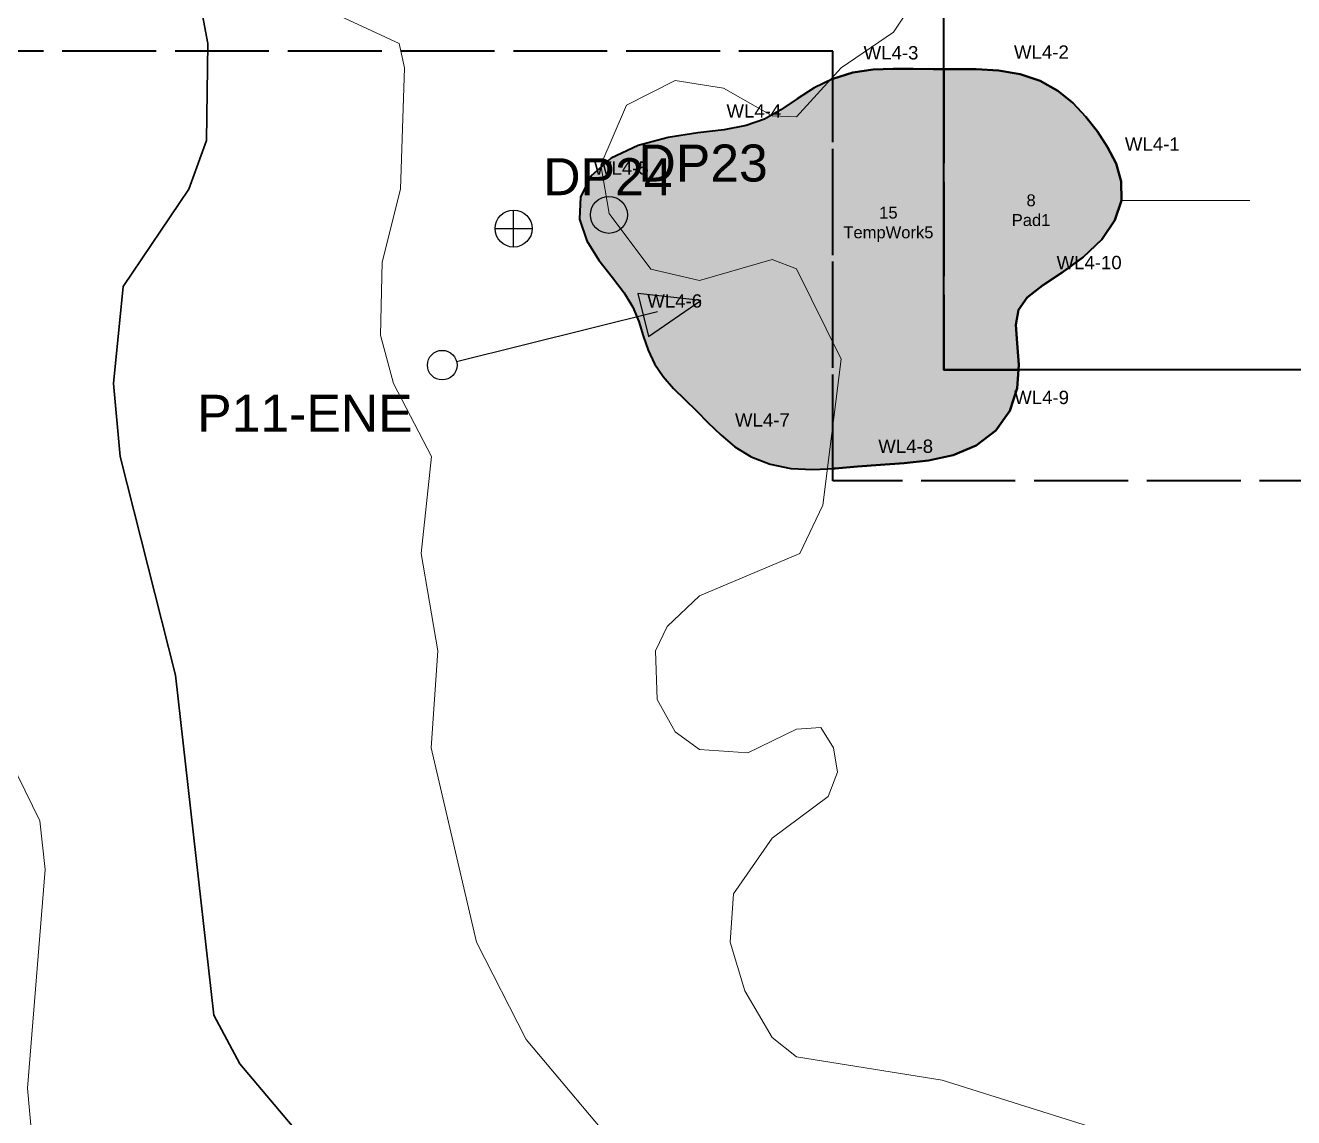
# Model space of a CAD drawing. Extents: x 6810325 to 6812275, y 1878569 to 1880689.
# Drawn here: x 6810937 to 6811108.4, y 1879629.4 to 1879776.9 of the extents above; entities that cross this region are included whole.
import ezdxf
from ezdxf.enums import TextEntityAlignment as Align

# ---------------------------------------------------------------- set-up
doc = ezdxf.new("R2010")
doc.units = 21
doc.header["$LTSCALE"] = 10
doc.header["$MEASUREMENT"] = 0
doc.linetypes.add('DASHED', pattern=[1.524, 1.27, -0.254])
for name, color, linetype, lineweight in [('ANNO-IMPACT-ID', 1, 'CONTINUOUS', 18), ('ANNO-LABELS', 7, 'CONTINUOUS', 18), ('ANNO-POINT-LABELS', 7, 'CONTINUOUS', 13), ('PROJ-BUILDING-PAD', 252, 'CONTINUOUS', 35), ('PROJ-IMPACT-PERM', 1, 'CONTINUOUS', 35), ('PROJ-IMPACT-TEMP', 30, 'DASHED', 35), ('PROJ-LIMITS-OF-WORK', 7, 'DASHED', 35), ('TOPO-CONTOUR-MAJOR', 34, 'CONTINUOUS', 30), ('TOPO-CONTOUR-MINOR', 36, 'CONTINUOUS', 13), ('WETL-DATA-POINT', 7, 'CONTINUOUS', 25), ('WETL-FLAG', 2, 'CONTINUOUS', 13), ('WETL-FLAG-ID', 8, 'CONTINUOUS', 13), ('WETL-PHOTO-POINT', 30, 'CONTINUOUS', 25), ('WETL-WETLAND', 3, 'CONTINUOUS', 35)]:
    doc.layers.add(name, color=color, linetype=linetype, lineweight=lineweight)
for name, color, linetype, lineweight, transparency in [('PROJ-IMPACT-PERM-HATCH', 1, 'CONTINUOUS', 13, 0.5), ('PROJ-IMPACT-TEMP-HATCH', 30, 'CONTINUOUS', 13, 0.6), ('WETL-WETLAND-HATCH', 81, 'CONTINUOUS', 13, 0.6)]:
    doc.layers.add(name, color=color, linetype=linetype, lineweight=lineweight, transparency=transparency)
doc.styles.add('LABEL', font='arial.ttf')

# ---------------------------------------------------------------- blocks, each defined once
blk = doc.blocks.new('DP_WETLAND')
at = {"lineweight": -2}
h = blk.add_hatch(color=0, dxfattribs=at)
h.dxf.hatch_style = 1
edge = h.paths.add_edge_path()
edge.add_arc((0, 0), 2.5, 0, 360)
at = {"color": 0, "lineweight": -2}
blk.add_circle((0, 0), 2.5, dxfattribs=at)
blk = doc.blocks.new('DP_UPLAND')
at = {"color": 0, "lineweight": -2}
for p, q in [((0, -2.5), (0, 2.5)), ((-2.5, 0), (2.5, 0))]:
    blk.add_line(p, q, dxfattribs=at)
blk.add_circle((0, 0), 2.5, dxfattribs=at)
blk = doc.blocks.new('PHOTO_ARROW')
at = {"color": 0, "lineweight": -2}
blk.add_line((0, 2), (0, 30), dxfattribs=at)
blk.add_lwpolyline([(0, 36), (-3, 28), (3, 28)], close=True, dxfattribs=at)
blk.add_circle((0, 0), 2, dxfattribs=at)

msp = doc.modelspace()

# ---------------------------------------------------------------- hatches: boundary and pattern name
at = {"layer": 'PROJ-IMPACT-PERM-HATCH'}
h = msp.add_hatch(color=256, dxfattribs=at)
h.dxf.hatch_style = 1
h.paths.add_polyline_path([(6811061.11, 1879730.41), (6811061.11, 1879771), (6811062.53, 1879771.01), (6811065.47, 1879770.99), (6811068.47, 1879770.81), (6811071.4, 1879770.31), (6811074.11, 1879769.4), (6811076.5, 1879768.09), (6811078.54, 1879766.44), (6811080.3, 1879764.58), (6811081.85, 1879762.58), (6811083.23, 1879760.48), (6811084.37, 1879758.24), (6811085.08, 1879755.84), (6811085.09, 1879753.27), (6811084.23, 1879750.61), (6811082.45, 1879748), (6811079.93, 1879745.61), (6811077.09, 1879743.54), (6811074.42, 1879741.78), (6811072.38, 1879740.17), (6811071.2, 1879738.49), (6811070.84, 1879736.48), (6811071.01, 1879734), (6811071.22, 1879731.08), (6811071.17, 1879730.41)])
at = {"layer": 'PROJ-IMPACT-TEMP-HATCH'}
h = msp.add_hatch(color=256, dxfattribs=at)
h.dxf.hatch_style = 1
h.paths.add_polyline_path([(6811046.11, 1879769.69), (6811046.12, 1879769.7), (6811048.81, 1879770.53), (6811051.55, 1879770.94), (6811054.27, 1879771.05), (6811056.97, 1879771.02), (6811059.7, 1879771), (6811061.11, 1879771), (6811061.11, 1879730.41), (6811071.17, 1879730.41), (6811070.99, 1879727.93), (6811070, 1879724.85), (6811068.12, 1879722.2), (6811065.49, 1879720.18), (6811062.37, 1879718.86), (6811059.04, 1879718.13), (6811055.74, 1879717.77), (6811052.54, 1879717.54), (6811049.45, 1879717.31), (6811046.41, 1879717.07), (6811046.11, 1879717.06)])
at = {"layer": 'WETL-WETLAND-HATCH'}
h = msp.add_hatch(color=256, dxfattribs=at)
h.dxf.hatch_style = 1
h.paths.add_polyline_path([(6811084.37, 1879758.24), (6811083.23, 1879760.48), (6811081.85, 1879762.58), (6811080.3, 1879764.58), (6811078.54, 1879766.44), (6811076.5, 1879768.09), (6811074.11, 1879769.4), (6811071.4, 1879770.31), (6811068.47, 1879770.81), (6811065.47, 1879770.99), (6811062.53, 1879771.01), (6811059.7, 1879771), (6811056.97, 1879771.02), (6811054.27, 1879771.05), (6811051.55, 1879770.94), (6811048.81, 1879770.53), (6811046.12, 1879769.7), (6811043.59, 1879768.47), (6811041.26, 1879767), (6811039.08, 1879765.51), (6811036.88, 1879764.26), (6811034.4, 1879763.38), (6811031.43, 1879762.82), (6811027.87, 1879762.38), (6811023.87, 1879761.77), (6811019.79, 1879760.69), (6811016.15, 1879758.96), (6811013.44, 1879756.59), (6811011.99, 1879753.77), (6811011.88, 1879750.75), (6811012.86, 1879747.83), (6811014.5, 1879745.18), (6811016.32, 1879742.86), (6811017.9, 1879740.79), (6811019.08, 1879738.85), (6811019.87, 1879736.93), (6811020.47, 1879734.99), (6811021.13, 1879733.05), (6811022.01, 1879731.19), (6811023.18, 1879729.47), (6811024.58, 1879727.88), (6811026.11, 1879726.36), (6811027.67, 1879724.83), (6811029.26, 1879723.23), (6811030.96, 1879721.59), (6811032.86, 1879720), (6811035.08, 1879718.63), (6811037.62, 1879717.63), (6811040.42, 1879717.08), (6811043.39, 1879716.94), (6811046.41, 1879717.07), (6811049.45, 1879717.31), (6811052.54, 1879717.54), (6811055.74, 1879717.77), (6811059.04, 1879718.13), (6811062.37, 1879718.86), (6811065.49, 1879720.18), (6811068.12, 1879722.2), (6811070, 1879724.85), (6811070.99, 1879727.93), (6811071.22, 1879731.08), (6811071.01, 1879734), (6811070.84, 1879736.48), (6811071.2, 1879738.49), (6811072.38, 1879740.17), (6811074.42, 1879741.78), (6811077.09, 1879743.54), (6811079.93, 1879745.61), (6811082.45, 1879748), (6811084.23, 1879750.61), (6811085.09, 1879753.27), (6811085.08, 1879755.84)])

# ---------------------------------------------------------------- linework, layer by layer
at = {"layer": 'ANNO-LABELS'}
msp.add_lwpolyline([(6811102.44, 1879753.27), (6811085.09, 1879753.27)], dxfattribs=at)
at = {"layer": 'PROJ-BUILDING-PAD'}
msp.add_lwpolyline([(6811269.11, 1879730.41), (6811061.11, 1879730.41), (6811061.11, 1879878.41), (6811269.11, 1879878.41)], close=True, dxfattribs=at)
at = {"layer": 'PROJ-IMPACT-PERM'}
msp.add_lwpolyline([(6811061.11, 1879730.41), (6811061.11, 1879771), (6811062.53, 1879771.01), (6811065.47, 1879770.99), (6811068.47, 1879770.81), (6811071.4, 1879770.31), (6811074.11, 1879769.4), (6811076.5, 1879768.09), (6811078.54, 1879766.44), (6811080.3, 1879764.58), (6811081.85, 1879762.58), (6811083.23, 1879760.48), (6811084.37, 1879758.24), (6811085.08, 1879755.84), (6811085.09, 1879753.27), (6811084.23, 1879750.61), (6811082.45, 1879748), (6811079.93, 1879745.61), (6811077.09, 1879743.54), (6811074.42, 1879741.78), (6811072.38, 1879740.17), (6811071.2, 1879738.49), (6811070.84, 1879736.48), (6811071.01, 1879734), (6811071.22, 1879731.08), (6811071.17, 1879730.41)], close=True, dxfattribs=at)
at = {"layer": 'PROJ-IMPACT-TEMP'}
msp.add_lwpolyline([(6811046.11, 1879769.69), (6811046.12, 1879769.7), (6811048.81, 1879770.53), (6811051.55, 1879770.94), (6811054.27, 1879771.05), (6811056.97, 1879771.02), (6811059.7, 1879771), (6811061.11, 1879771), (6811061.11, 1879730.41), (6811071.17, 1879730.41), (6811070.99, 1879727.93), (6811070, 1879724.85), (6811068.12, 1879722.2), (6811065.49, 1879720.18), (6811062.37, 1879718.86), (6811059.04, 1879718.13), (6811055.74, 1879717.77), (6811052.54, 1879717.54), (6811049.45, 1879717.31), (6811046.41, 1879717.07), (6811046.11, 1879717.06)], close=True, dxfattribs=at)
at = {"layer": 'PROJ-LIMITS-OF-WORK'}
msp.add_lwpolyline([(6811284.11, 1879715.41), (6811046.11, 1879715.41), (6811046.11, 1879773.41), (6810819.6, 1879773.41)], dxfattribs=at)
at = {"layer": 'TOPO-CONTOUR-MAJOR', "elevation": 200}
msp.add_lwpolyline([(6810974.27, 1879626.82), (6810965.98, 1879636.67), (6810962.47, 1879643.23), (6810957.26, 1879689.16), (6810949.78, 1879718.69), (6810948.91, 1879728.53), (6810950.21, 1879741.65), (6810959.06, 1879754.78), (6810961.46, 1879761.34), (6810961.63, 1879774.46), (6810959.17, 1879787.64)], dxfattribs=at)
at = {"layer": 'TOPO-CONTOUR-MINOR'}
for points, elevation in [([(6811090.4, 1879625.19), (6811060.88, 1879634.45), (6811041.19, 1879637.61), (6811037.91, 1879640.23), (6811034.19, 1879646.51), (6811032.22, 1879653.07), (6811032.68, 1879659.63), (6811037.91, 1879667.15), (6811045.47, 1879672.76), (6811046.75, 1879676.04), (6811046.2, 1879679.32), (6811044.47, 1879682.1), (6811041.19, 1879681.87), (6811034.63, 1879678.67), (6811028.07, 1879679.09), (6811024.79, 1879681.49), (6811022.35, 1879685.88), (6811022.14, 1879692.44), (6811023.72, 1879695.72), (6811028.07, 1879699.87), (6811041.63, 1879705.56), (6811044.73, 1879712.13), (6811047.22, 1879731.81), (6811041.19, 1879744.03), (6811037.91, 1879745.29), (6811028.07, 1879742.47), (6811021.51, 1879744), (6811015.86, 1879751.5), (6811014.73, 1879758.06), (6811018.23, 1879766.14), (6811024.79, 1879769.47), (6811031.35, 1879768.45), (6811037.91, 1879764.7), (6811041.19, 1879764.54), (6811047.23, 1879771.18), (6811054.31, 1879776.01), (6811057.62, 1879781.02)], 202), ([(6811018.23, 1879623.83), (6811004.66, 1879639.95), (6810997.94, 1879653.07), (6810991.81, 1879679.32), (6810992.72, 1879692.44), (6810990.49, 1879705.56), (6810991.87, 1879718.69), (6810986.75, 1879728.53), (6810985, 1879735.09), (6810985.2, 1879744.93), (6810987.69, 1879754.78), (6810988.22, 1879771.18), (6810987.51, 1879774.46), (6810978.86, 1879778.49)], 201), ([(6810937.87, 1879626.82), (6810937.26, 1879633.39), (6810939.68, 1879662.91), (6810938.94, 1879669.48), (6810926.04, 1879695.72)], 199)]:
    msp.add_lwpolyline(points, dxfattribs=dict(at, elevation=elevation))
at = {"layer": 'WETL-FLAG'}
for p in [(6811069.38, 1879770.66), (6811049.06, 1879770.57), (6811030.53, 1879762.71), (6811084.37, 1879758.24), (6811012.62, 1879755), (6811075.13, 1879742.24), (6811019.82, 1879737.05), (6811069.41, 1879724.02), (6811031.68, 1879720.98), (6811051.04, 1879717.43)]:
    msp.add_point(p, dxfattribs=at)
at = {"layer": 'WETL-WETLAND'}
msp.add_lwpolyline([(6811084.37, 1879758.24), (6811083.23, 1879760.48), (6811081.85, 1879762.58), (6811080.3, 1879764.58), (6811078.54, 1879766.44), (6811076.5, 1879768.09), (6811074.11, 1879769.4), (6811071.4, 1879770.31), (6811068.47, 1879770.81), (6811065.47, 1879770.99), (6811062.53, 1879771.01), (6811059.7, 1879771), (6811056.97, 1879771.02), (6811054.27, 1879771.05), (6811051.55, 1879770.94), (6811048.81, 1879770.53), (6811046.12, 1879769.7), (6811043.59, 1879768.47), (6811041.26, 1879767), (6811039.08, 1879765.51), (6811036.88, 1879764.26), (6811034.4, 1879763.38), (6811031.43, 1879762.82), (6811027.87, 1879762.38), (6811023.87, 1879761.77), (6811019.79, 1879760.69), (6811016.15, 1879758.96), (6811013.44, 1879756.59), (6811011.99, 1879753.77), (6811011.88, 1879750.75), (6811012.86, 1879747.83), (6811014.5, 1879745.18), (6811016.32, 1879742.86), (6811017.9, 1879740.79), (6811019.08, 1879738.85), (6811019.87, 1879736.93), (6811020.47, 1879734.99), (6811021.13, 1879733.05), (6811022.01, 1879731.19), (6811023.18, 1879729.47), (6811024.58, 1879727.88), (6811026.11, 1879726.36), (6811027.67, 1879724.83), (6811029.26, 1879723.23), (6811030.96, 1879721.59), (6811032.86, 1879720), (6811035.08, 1879718.63), (6811037.62, 1879717.63), (6811040.42, 1879717.08), (6811043.39, 1879716.94), (6811046.41, 1879717.07), (6811049.45, 1879717.31), (6811052.54, 1879717.54), (6811055.74, 1879717.77), (6811059.04, 1879718.13), (6811062.37, 1879718.86), (6811065.49, 1879720.18), (6811068.12, 1879722.2), (6811070, 1879724.85), (6811070.99, 1879727.93), (6811071.22, 1879731.08), (6811071.01, 1879734), (6811070.84, 1879736.48), (6811071.2, 1879738.49), (6811072.38, 1879740.17), (6811074.42, 1879741.78), (6811077.09, 1879743.54), (6811079.93, 1879745.61), (6811082.45, 1879748), (6811084.23, 1879750.61), (6811085.09, 1879753.27), (6811085.08, 1879755.84)], close=True, dxfattribs=at)

# ---------------------------------------------------------------- block references
at = {"layer": 'WETL-DATA-POINT'}
for name, p in [('DP_WETLAND', (6811015.84, 1879751.32)), ('DP_UPLAND', (6811002.97, 1879749.47))]:
    msp.add_blockref(name, p, dxfattribs=at)
at = {"layer": 'WETL-PHOTO-POINT', "rotation": -76}
msp.add_blockref('PHOTO_ARROW', (6810993.32, 1879731.02), dxfattribs=at)

# ---------------------------------------------------------------- texts
at = {"layer": 'ANNO-IMPACT-ID', "char_height": 1.6, "attachment_point": 5, "style": 'LABEL'}
for s, insert in [('8\\PPad1', (6811072.89, 1879751.94)), ('15\\PTempWork5', (6811053.61, 1879750.05))]:
    msp.add_mtext(s, dxfattribs=dict(at, insert=insert))
at = {"layer": 'ANNO-POINT-LABELS', "style": 'LABEL'}
for s, p in [('DP23', (6811019.84, 1879754.32)), ('DP24', (6811006.97, 1879752.47))]:
    msp.add_text(s, height=5, dxfattribs=at).set_placement(p, align=Align.BOTTOM_LEFT)
msp.add_text('P11-ENE', height=5, dxfattribs=at).set_placement((6810989.32, 1879727.02), align=Align.TOP_RIGHT)
at = {"layer": 'WETL-FLAG-ID', "style": 'LABEL'}
for s, p in [('WL4-3', (6811050.26, 1879771.77)), ('WL4-2', (6811070.58, 1879771.86)), ('WL4-4', (6811031.73, 1879763.91)), ('WL4-1', (6811085.57, 1879759.44)), ('WL4-5', (6811013.82, 1879756.2)), ('WL4-10', (6811076.33, 1879743.44)), ('WL4-6', (6811021.02, 1879738.25)), ('WL4-9', (6811070.61, 1879725.22)), ('WL4-7', (6811032.88, 1879722.18)), ('WL4-8', (6811052.24, 1879718.63))]:
    msp.add_text(s, height=1.8, dxfattribs=at).set_placement(p, align=Align.BOTTOM_LEFT)

doc.saveas('drawing.dxf')
